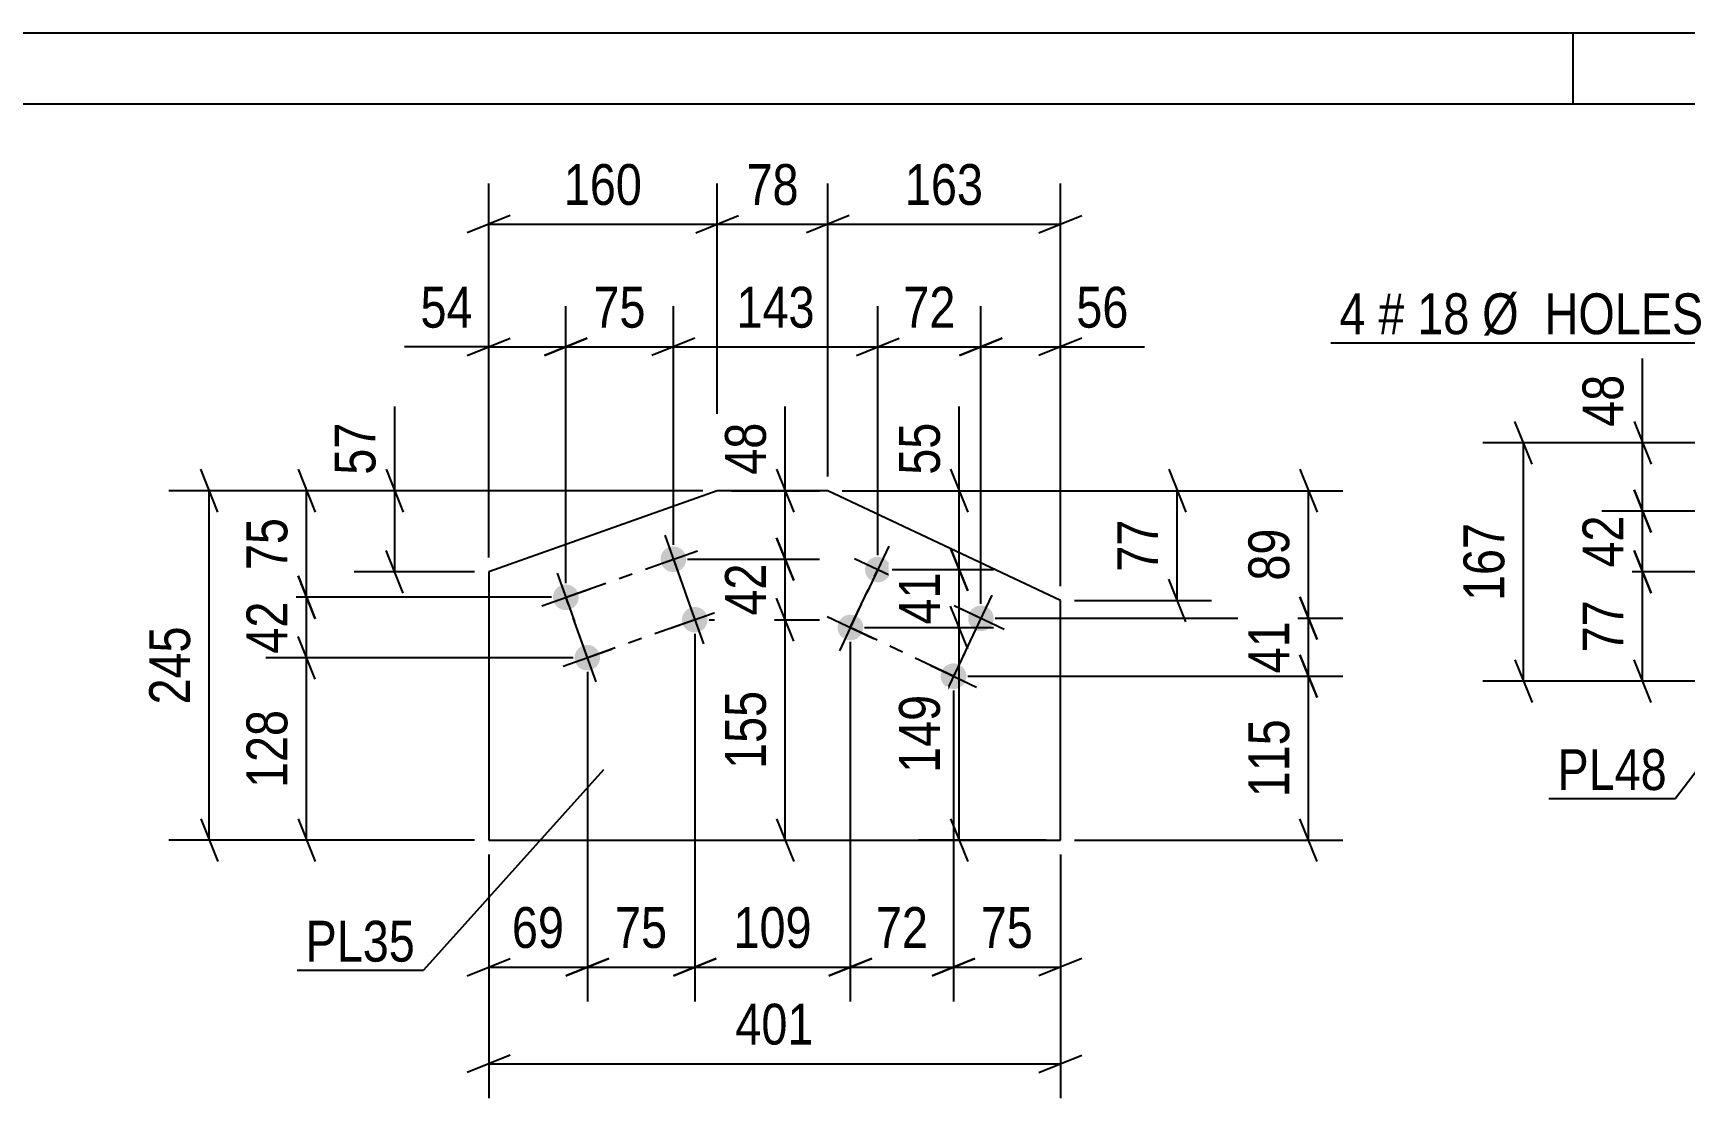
# Model space of a CAD drawing. Header units: millimetres. Extents: x 0 to 420, y 0 to 297.
# Drawn here: x 102 to 217.8, y 222.3 to 297 of the extents above; entities that cross this region are included whole.
import ezdxf

# ---------------------------------------------------------------- set-up
doc = ezdxf.new("R2010")
doc.units = ezdxf.units.MM
doc.linetypes.add('DXK_LINE_DOT3', pattern=[5.9187, 2.979, -0.9799, 0.9799, -0.9799])
doc.styles.add('Arial Narrow', font='ARIALN.TTF', dxfattribs={"height": 0.2})

# ---------------------------------------------------------------- blocks, each defined once
blk = doc.blocks.new('Unknown-283123493-1133')
at = {"color": 5, "linetype": 'Continuous'}
for p, q in [((420, 297), (0, 297)), ((210, 292), (210, 297)), ((415, 292), (5, 292))]:
    blk.add_line(p, q, dxfattribs=at)
blk = doc.blocks.new('Part-283123493-8938 - 8932')
at = {"color": 2, "linetype": 'Continuous'}
for p, q in [((149.97, 264.89), (133.95, 259.2)), ((157.74, 264.89), (149.97, 264.89)), ((174.04, 257.18), (157.74, 264.89)), ((133.95, 259.2), (133.95, 240.37)), ((174.04, 240.37), (174.04, 257.18)), ((133.95, 240.37), (174.04, 240.37))]:
    blk.add_line(p, q, dxfattribs=at)
blk = doc.blocks.new('Bolt-283123493-8971 - 8932')
at = {"linetype": 'Continuous'}
for points in [[(147.75, 260.38, -1), (146.05, 259.78, -1)], [(140.21, 257.71, -1), (138.51, 257.11, -1)], [(149.25, 256.14, -1), (147.56, 255.54, -1)], [(141.71, 253.47, -1), (140.02, 252.87, -1)]]:
    blk.add_hatch(color=1, dxfattribs=at).paths.add_polyline_path(points)
at = {"color": 1, "linetype": 'Continuous'}
for p, q in [((145.21, 259.48), (148.6, 260.68)), ((146.3, 261.78), (147.5, 258.39)), ((138.76, 259.11), (139.96, 255.71)), ((137.67, 256.81), (141.06, 258.01)), ((147.8, 257.54), (149.01, 254.15)), ((146.71, 255.24), (150.1, 256.44)), ((140.26, 254.86), (141.47, 251.47)), ((139.17, 252.57), (142.56, 253.77))]:
    blk.add_line(p, q, dxfattribs=at)
blk = doc.blocks.new('Bolt-283123493-8976 - 8932')
at = {"linetype": 'Continuous'}
for points in [[(162.05, 258.97, -1), (160.43, 259.74, -1)], [(160.13, 254.91, -1), (158.5, 255.68, -1)], [(169.28, 255.55, -1), (167.66, 256.32, -1)], [(167.36, 251.49, -1), (165.73, 252.26, -1)]]:
    blk.add_hatch(color=1, dxfattribs=at).paths.add_polyline_path(points)
at = {"color": 1, "linetype": 'Continuous'}
for p, q in [((162.01, 260.99), (160.47, 257.73)), ((159.61, 260.13), (162.87, 258.59)), ((169.24, 257.57), (167.7, 254.31)), ((157.69, 256.06), (160.94, 254.52)), ((160.08, 256.92), (158.55, 253.66)), ((166.84, 256.71), (170.1, 255.17)), ((164.92, 252.64), (168.17, 251.1)), ((167.32, 253.5), (165.78, 250.24))]:
    blk.add_line(p, q, dxfattribs=at)
blk = doc.blocks.new('Line-283123493-9230 - 8932')
at = {"color": 1, "linetype": 'DXK_LINE_DOT3'}
blk.add_line((139.36, 257.41), (146.9, 260.08), dxfattribs=at)
blk = doc.blocks.new('Line-283123493-9237 - 8932')
at = {"color": 1, "linetype": 'DXK_LINE_DOT3'}
blk.add_line((146.9, 260.08), (148.41, 255.84), dxfattribs=at)
blk = doc.blocks.new('Line-283123493-9244 - 8932')
at = {"color": 1, "linetype": 'DXK_LINE_DOT3'}
blk.add_line((148.41, 255.84), (140.87, 253.17), dxfattribs=at)
blk = doc.blocks.new('Line-283123493-9251 - 8932')
at = {"color": 1, "linetype": 'DXK_LINE_DOT3'}
blk.add_line((140.87, 253.17), (139.36, 257.41), dxfattribs=at)
blk = doc.blocks.new('Line-283123493-9258 - 8932')
at = {"color": 1, "linetype": 'DXK_LINE_DOT3'}
blk.add_line((161.24, 259.36), (168.47, 255.94), dxfattribs=at)
blk = doc.blocks.new('Line-283123493-9265 - 8932')
at = {"color": 1, "linetype": 'DXK_LINE_DOT3'}
blk.add_line((168.47, 255.94), (166.55, 251.87), dxfattribs=at)
blk = doc.blocks.new('Line-283123493-9272 - 8932')
at = {"color": 1, "linetype": 'DXK_LINE_DOT3'}
blk.add_line((166.55, 251.87), (159.31, 255.29), dxfattribs=at)
blk = doc.blocks.new('Line-283123493-9279 - 8932')
at = {"color": 1, "linetype": 'DXK_LINE_DOT3'}
blk.add_line((159.31, 255.29), (161.24, 259.36), dxfattribs=at)
blk = doc.blocks.new('StraightDimension-283123493-9095 - 8932')
at = {"color": 7, "linetype": 'Continuous'}
for p, q in [((161.24, 260.36), (161.24, 277.83)), ((168.47, 256.94), (168.47, 277.83)), ((159.74, 274.38), (162.74, 275.58)), ((161.24, 274.98), (168.47, 274.98)), ((169.97, 275.58), (166.97, 274.38))]:
    blk.add_line(p, q, dxfattribs=at)
at = {"color": 0}
blk.add_wipeout([(167.28, 275.73), (167.28, 279.93), (162.43, 279.93), (162.43, 275.73)], dxfattribs=at)
at = {"color": 3, "style": 'Arial Narrow'}
blk.add_text('72', height=2.863, dxfattribs=at).set_placement((163.03, 276.33))
blk = doc.blocks.new('StraightDimension-283123493-9105 - 8932')
at = {"color": 7, "linetype": 'Continuous'}
for p, q in [((146.9, 261.08), (146.9, 277.83)), ((161.24, 260.36), (161.24, 277.83)), ((148.4, 275.58), (145.4, 274.38)), ((146.9, 274.98), (161.24, 274.98)), ((159.74, 274.38), (162.74, 275.58))]:
    blk.add_line(p, q, dxfattribs=at)
at = {"color": 0}
blk.add_wipeout([(157.41, 275.73), (157.41, 279.93), (150.73, 279.93), (150.73, 275.73)], dxfattribs=at)
at = {"color": 3, "style": 'Arial Narrow'}
blk.add_text('143', height=2.863, dxfattribs=at).set_placement((151.33, 276.33))
blk = doc.blocks.new('StraightDimension-283123493-8978 - 8932')
at = {"color": 7, "linetype": 'Continuous'}
for p, q in [((181.64, 266.39), (182.84, 263.39)), ((158.74, 264.89), (184.64, 264.89)), ((182.24, 257.18), (182.24, 264.89)), ((182.84, 255.68), (181.64, 258.68)), ((175.04, 257.18), (184.64, 257.18))]:
    blk.add_line(p, q, dxfattribs=at)
at = {"color": 0}
blk.add_wipeout([(181.49, 263.46), (177.29, 263.46), (177.29, 258.6), (181.49, 258.6)], dxfattribs=at)
at = {"color": 3, "style": 'Arial Narrow'}
blk.add_text('77', height=2.863, rotation=90.0002, dxfattribs=at).set_placement((180.89, 259.2))
blk = doc.blocks.new('StraightDimension-283123493-9125 - 8932')
at = {"color": 7, "linetype": 'Continuous'}
for p, q in [((133.95, 260.2), (133.95, 277.83)), ((139.36, 258.41), (139.36, 277.83)), ((133.95, 274.98), (128.04, 274.98)), ((133.95, 274.98), (128.04, 274.98)), ((132.45, 274.38), (135.45, 275.58)), ((133.95, 274.98), (139.36, 274.98)), ((140.86, 275.58), (137.86, 274.38))]:
    blk.add_line(p, q, dxfattribs=at)
at = {"color": 0}
blk.add_wipeout([(133.43, 275.73), (133.43, 279.93), (128.57, 279.93), (128.57, 275.73)], dxfattribs=at)
at = {"color": 3, "style": 'Arial Narrow'}
blk.add_text('54', height=2.863, dxfattribs=at).set_placement((129.17, 276.33))
blk = doc.blocks.new('StraightDimension-283123493-9115 - 8932')
at = {"color": 7, "linetype": 'Continuous'}
for p, q in [((139.36, 258.41), (139.36, 277.83)), ((146.9, 261.08), (146.9, 277.83)), ((137.86, 274.38), (140.86, 275.58)), ((139.36, 274.98), (146.9, 274.98)), ((148.4, 275.58), (145.4, 274.38))]:
    blk.add_line(p, q, dxfattribs=at)
at = {"color": 0}
blk.add_wipeout([(145.56, 275.73), (145.56, 279.93), (140.7, 279.93), (140.7, 275.73)], dxfattribs=at)
at = {"color": 3, "style": 'Arial Narrow'}
blk.add_text('75', height=2.863, dxfattribs=at).set_placement((141.3, 276.33))
blk = doc.blocks.new('StraightDimension-283123493-8987 - 8932')
at = {"color": 7, "linetype": 'Continuous'}
for p, q in [((127.36, 264.89), (127.36, 270.79)), ((127.36, 264.89), (127.36, 270.79)), ((126.76, 266.39), (127.96, 263.39)), ((148.97, 264.89), (124.51, 264.89)), ((127.36, 259.2), (127.36, 264.89)), ((127.96, 257.7), (126.76, 260.7)), ((132.95, 259.2), (124.51, 259.2))]:
    blk.add_line(p, q, dxfattribs=at)
at = {"color": 0}
blk.add_wipeout([(126.61, 270.27), (122.41, 270.27), (122.41, 265.41), (126.61, 265.41)], dxfattribs=at)
at = {"color": 3, "style": 'Arial Narrow'}
blk.add_text('57', height=2.863, rotation=90.0002, dxfattribs=at).set_placement((126.01, 266.01))
blk = doc.blocks.new('StraightDimension-283123493-8996 - 8932')
at = {"color": 7, "linetype": 'Continuous'}
for p, q in [((114.96, 263.39), (113.76, 266.39)), ((148.97, 264.89), (111.51, 264.89)), ((114.36, 240.37), (114.36, 264.89)), ((113.76, 241.87), (114.96, 238.87)), ((132.95, 240.37), (111.51, 240.37))]:
    blk.add_line(p, q, dxfattribs=at)
at = {"color": 0}
blk.add_wipeout([(113.61, 255.97), (109.41, 255.97), (109.41, 249.29), (113.61, 249.29)], dxfattribs=at)
at = {"color": 3, "style": 'Arial Narrow'}
blk.add_text('245', height=2.863, rotation=90.0002, dxfattribs=at).set_placement((113.01, 249.89))
blk = doc.blocks.new('StraightDimension-283123493-9003 - 8932')
at = {"color": 7, "linetype": 'Continuous'}
for p, q in [((133.95, 239.37), (133.95, 222.28)), ((174.04, 239.37), (174.04, 222.28)), ((135.45, 225.28), (132.45, 224.08)), ((172.54, 224.08), (175.54, 225.28)), ((133.95, 224.68), (174.04, 224.68))]:
    blk.add_line(p, q, dxfattribs=at)
at = {"color": 0}
blk.add_wipeout([(157.34, 225.43), (157.34, 229.63), (150.65, 229.63), (150.65, 225.43)], dxfattribs=at)
at = {"color": 3, "style": 'Arial Narrow'}
blk.add_text('401', height=2.863, dxfattribs=at).set_placement((151.25, 226.03))
blk = doc.blocks.new('StraightDimension-283123493-9136 - 8932')
at = {"color": 7, "linetype": 'Continuous'}
for p, q in [((166.55, 250.87), (166.55, 229.06)), ((174.04, 239.37), (174.04, 229.06)), ((165.05, 230.86), (168.05, 232.06)), ((175.54, 232.06), (172.54, 230.86)), ((166.55, 231.46), (174.04, 231.46))]:
    blk.add_line(p, q, dxfattribs=at)
at = {"color": 0}
blk.add_wipeout([(172.72, 232.21), (172.72, 236.41), (167.86, 236.41), (167.86, 232.21)], dxfattribs=at)
at = {"color": 3, "style": 'Arial Narrow'}
blk.add_text('75', height=2.863, dxfattribs=at).set_placement((168.46, 232.81))
blk = doc.blocks.new('StraightDimension-283123493-9008 - 8932')
at = {"color": 7, "linetype": 'Continuous'}
for p, q in [((157.74, 265.89), (157.74, 286.44)), ((174.04, 258.18), (174.04, 286.44)), ((159.24, 284.19), (156.24, 282.99)), ((172.54, 282.99), (175.54, 284.19)), ((157.74, 283.59), (174.04, 283.59))]:
    blk.add_line(p, q, dxfattribs=at)
at = {"color": 0}
blk.add_wipeout([(169.23, 284.34), (169.23, 288.54), (162.54, 288.54), (162.54, 284.34)], dxfattribs=at)
at = {"color": 3, "style": 'Arial Narrow'}
blk.add_text('163', height=2.863, dxfattribs=at).set_placement((163.14, 284.94))
blk = doc.blocks.new('StraightDimension-283123493-9210 - 8932')
at = {"color": 7, "linetype": 'Continuous'}
for p, q in [((166.34, 260.86), (167.54, 257.86)), ((162.24, 259.36), (169.34, 259.36)), ((166.94, 255.29), (166.94, 259.36)), ((167.54, 253.79), (166.34, 256.79)), ((160.31, 255.29), (169.34, 255.29))]:
    blk.add_line(p, q, dxfattribs=at)
at = {"color": 0}
blk.add_wipeout([(166.19, 259.75), (161.99, 259.75), (161.99, 254.9), (166.19, 254.9)], dxfattribs=at)
at = {"color": 3, "style": 'Arial Narrow'}
blk.add_text('41', height=2.863, rotation=90.0002, dxfattribs=at).set_placement((165.59, 255.5))
blk = doc.blocks.new('StraightDimension-283123493-9018 - 8932')
at = {"color": 7, "linetype": 'Continuous'}
for p, q in [((149.97, 265.89), (149.97, 286.44)), ((157.74, 265.89), (157.74, 286.44)), ((148.47, 282.99), (151.47, 284.19)), ((159.24, 284.19), (156.24, 282.99)), ((149.97, 283.59), (157.74, 283.59))]:
    blk.add_line(p, q, dxfattribs=at)
at = {"color": 0}
blk.add_wipeout([(156.28, 284.34), (156.28, 288.54), (151.43, 288.54), (151.43, 284.34)], dxfattribs=at)
at = {"color": 3, "style": 'Arial Narrow'}
blk.add_text('78', height=2.863, dxfattribs=at).set_placement((152.03, 284.94))
blk = doc.blocks.new('StraightDimension-283123493-9028 - 8932')
at = {"color": 7, "linetype": 'Continuous'}
for p, q in [((133.95, 260.2), (133.95, 286.44)), ((149.97, 265.89), (149.97, 286.44)), ((135.45, 284.19), (132.45, 282.99)), ((148.47, 282.99), (151.47, 284.19)), ((133.95, 283.59), (149.97, 283.59))]:
    blk.add_line(p, q, dxfattribs=at)
at = {"color": 0}
blk.add_wipeout([(145.3, 284.34), (145.3, 288.54), (138.62, 288.54), (138.62, 284.34)], dxfattribs=at)
at = {"color": 3, "style": 'Arial Narrow'}
blk.add_text('160', height=2.863, dxfattribs=at).set_placement((139.22, 284.94))
blk = doc.blocks.new('StraightDimension-283123493-9039 - 8932')
at = {"color": 7, "linetype": 'Continuous'}
for p, q in [((120.58, 266.39), (121.78, 263.39)), ((148.97, 264.89), (118.33, 264.89)), ((121.18, 257.41), (121.18, 264.89)), ((121.78, 255.91), (120.58, 258.91)), ((138.36, 257.41), (118.33, 257.41))]:
    blk.add_line(p, q, dxfattribs=at)
at = {"color": 0}
blk.add_wipeout([(120.43, 263.58), (116.23, 263.58), (116.23, 258.72), (120.43, 258.72)], dxfattribs=at)
at = {"color": 3, "style": 'Arial Narrow'}
blk.add_text('75', height=2.863, rotation=90.0002, dxfattribs=at).set_placement((119.83, 259.32))
blk = doc.blocks.new('StraightDimension-283123493-9047 - 8932')
at = {"color": 7, "linetype": 'Continuous'}
for p, q in [((120.58, 258.91), (121.78, 255.91)), ((138.36, 257.41), (118.33, 257.41)), ((121.18, 253.17), (121.18, 257.41)), ((121.78, 251.67), (120.58, 254.67)), ((139.87, 253.17), (118.33, 253.17))]:
    blk.add_line(p, q, dxfattribs=at)
at = {"color": 0}
blk.add_wipeout([(120.43, 257.72), (116.23, 257.72), (116.23, 252.86), (120.43, 252.86)], dxfattribs=at)
at = {"color": 3, "style": 'Arial Narrow'}
blk.add_text('42', height=2.863, rotation=90.0002, dxfattribs=at).set_placement((119.83, 253.46))
blk = doc.blocks.new('StraightDimension-283123493-9055 - 8932')
at = {"color": 7, "linetype": 'Continuous'}
for p, q in [((121.78, 251.67), (120.58, 254.67)), ((139.87, 253.17), (118.33, 253.17)), ((121.18, 240.37), (121.18, 253.17)), ((120.58, 241.87), (121.78, 238.87)), ((132.95, 240.37), (118.33, 240.37))]:
    blk.add_line(p, q, dxfattribs=at)
at = {"color": 0}
blk.add_wipeout([(120.43, 250.11), (116.23, 250.11), (116.23, 243.43), (120.43, 243.43)], dxfattribs=at)
at = {"color": 3, "style": 'Arial Narrow'}
blk.add_text('128', height=2.863, rotation=90.0002, dxfattribs=at).set_placement((119.83, 244.03))
blk = doc.blocks.new('StraightDimension-283123493-9062 - 8932')
at = {"color": 7, "linetype": 'Continuous'}
for p, q in [((190.84, 266.39), (192.04, 263.39)), ((158.74, 264.89), (193.84, 264.89)), ((191.44, 255.94), (191.44, 264.89)), ((192.04, 254.44), (190.84, 257.44)), ((169.47, 255.94), (193.84, 255.94))]:
    blk.add_line(p, q, dxfattribs=at)
at = {"color": 0}
blk.add_wipeout([(190.69, 262.84), (186.49, 262.84), (186.49, 257.98), (190.69, 257.98)], dxfattribs=at)
at = {"color": 3, "style": 'Arial Narrow'}
blk.add_text('89', height=2.863, rotation=90.0002, dxfattribs=at).set_placement((190.09, 258.58))
blk = doc.blocks.new('StraightDimension-283123493-9070 - 8932')
at = {"color": 7, "linetype": 'Continuous'}
for p, q in [((190.84, 257.44), (192.04, 254.44)), ((169.47, 255.94), (193.84, 255.94)), ((191.44, 251.87), (191.44, 255.94)), ((192.04, 250.37), (190.84, 253.37)), ((167.55, 251.87), (193.84, 251.87))]:
    blk.add_line(p, q, dxfattribs=at)
at = {"color": 0}
blk.add_wipeout([(190.69, 256.33), (186.49, 256.33), (186.49, 251.48), (190.69, 251.48)], dxfattribs=at)
at = {"color": 3, "style": 'Arial Narrow'}
blk.add_text('41', height=2.863, rotation=90.0002, dxfattribs=at).set_placement((190.09, 252.08))
blk = doc.blocks.new('StraightDimension-283123493-9142 - 8932')
at = {"color": 7, "linetype": 'Continuous'}
for p, q in [((159.31, 254.29), (159.31, 229.06)), ((166.55, 250.87), (166.55, 229.06)), ((157.81, 230.86), (160.81, 232.06)), ((168.05, 232.06), (165.05, 230.86)), ((159.31, 231.46), (166.55, 231.46))]:
    blk.add_line(p, q, dxfattribs=at)
at = {"color": 0}
blk.add_wipeout([(165.36, 232.21), (165.36, 236.41), (160.5, 236.41), (160.5, 232.21)], dxfattribs=at)
at = {"color": 3, "style": 'Arial Narrow'}
blk.add_text('72', height=2.863, dxfattribs=at).set_placement((161.1, 232.81))
blk = doc.blocks.new('StraightDimension-283123493-9078 - 8932')
at = {"color": 7, "linetype": 'Continuous'}
for p, q in [((190.84, 253.37), (192.04, 250.37)), ((167.55, 251.87), (193.84, 251.87)), ((191.44, 240.37), (191.44, 251.87)), ((192.04, 238.87), (190.84, 241.87)), ((175.04, 240.37), (193.84, 240.37))]:
    blk.add_line(p, q, dxfattribs=at)
at = {"color": 0}
blk.add_wipeout([(190.69, 249.46), (186.49, 249.46), (186.49, 242.78), (190.69, 242.78)], dxfattribs=at)
at = {"color": 3, "style": 'Arial Narrow'}
blk.add_text('115', height=2.863, rotation=90.0002, dxfattribs=at).set_placement((190.09, 243.38))
blk = doc.blocks.new('StraightDimension-283123493-9085 - 8932')
at = {"color": 7, "linetype": 'Continuous'}
for p, q in [((168.47, 256.94), (168.47, 277.83)), ((174.04, 258.18), (174.04, 277.83)), ((166.97, 274.38), (169.97, 275.58)), ((168.47, 274.98), (174.04, 274.98)), ((175.54, 275.58), (172.54, 274.38)), ((174.04, 274.98), (179.94, 274.98)), ((174.04, 274.98), (179.94, 274.98))]:
    blk.add_line(p, q, dxfattribs=at)
at = {"color": 0}
blk.add_wipeout([(179.42, 275.73), (179.42, 279.93), (174.56, 279.93), (174.56, 275.73)], dxfattribs=at)
at = {"color": 3, "style": 'Arial Narrow'}
blk.add_text('56', height=2.863, dxfattribs=at).set_placement((175.16, 276.33))
blk = doc.blocks.new('StraightDimension-283123493-9150 - 8932')
at = {"color": 7, "linetype": 'Continuous'}
for p, q in [((148.41, 254.84), (148.41, 229.06)), ((159.31, 254.29), (159.31, 229.06)), ((146.91, 230.86), (149.91, 232.06)), ((160.81, 232.06), (157.81, 230.86)), ((148.41, 231.46), (159.31, 231.46))]:
    blk.add_line(p, q, dxfattribs=at)
at = {"color": 0}
blk.add_wipeout([(157.2, 232.21), (157.2, 236.41), (150.52, 236.41), (150.52, 232.21)], dxfattribs=at)
at = {"color": 3, "style": 'Arial Narrow'}
blk.add_text('109', height=2.863, dxfattribs=at).set_placement((151.12, 232.81))
blk = doc.blocks.new('StraightDimension-283123493-9158 - 8932')
at = {"color": 7, "linetype": 'Continuous'}
for p, q in [((148.41, 254.84), (148.41, 229.06)), ((140.87, 252.17), (140.87, 229.06)), ((139.37, 230.86), (142.37, 232.06)), ((149.91, 232.06), (146.91, 230.86)), ((140.87, 231.46), (148.41, 231.46))]:
    blk.add_line(p, q, dxfattribs=at)
at = {"color": 0}
blk.add_wipeout([(147.06, 232.21), (147.06, 236.41), (142.21, 236.41), (142.21, 232.21)], dxfattribs=at)
at = {"color": 3, "style": 'Arial Narrow'}
blk.add_text('75', height=2.863, dxfattribs=at).set_placement((142.81, 232.81))
blk = doc.blocks.new('StraightDimension-283123493-9166 - 8932')
at = {"color": 7, "linetype": 'Continuous'}
for p, q in [((140.87, 252.17), (140.87, 229.06)), ((133.95, 239.37), (133.95, 229.06)), ((132.45, 230.86), (135.45, 232.06)), ((142.37, 232.06), (139.37, 230.86)), ((133.95, 231.46), (140.87, 231.46))]:
    blk.add_line(p, q, dxfattribs=at)
at = {"color": 0}
blk.add_wipeout([(139.84, 232.21), (139.84, 236.41), (134.98, 236.41), (134.98, 232.21)], dxfattribs=at)
at = {"color": 3, "style": 'Arial Narrow'}
blk.add_text('69', height=2.863, dxfattribs=at).set_placement((135.58, 232.81))
blk = doc.blocks.new('StraightDimension-283123493-9173 - 8932')
at = {"color": 7, "linetype": 'Continuous'}
for p, q in [((155.34, 254.34), (154.14, 257.34)), ((149.41, 255.84), (157.14, 255.84)), ((154.74, 240.37), (154.74, 255.84)), ((154.14, 241.87), (155.34, 238.87)), ((134.95, 240.37), (157.14, 240.37))]:
    blk.add_line(p, q, dxfattribs=at)
at = {"color": 0}
blk.add_wipeout([(153.99, 251.45), (149.79, 251.45), (149.79, 244.77), (153.99, 244.77)], dxfattribs=at)
at = {"color": 3, "style": 'Arial Narrow'}
blk.add_text('155', height=2.863, rotation=90.0002, dxfattribs=at).set_placement((153.39, 245.37))
blk = doc.blocks.new('StraightDimension-283123493-9181 - 8932')
at = {"color": 7, "linetype": 'Continuous'}
for p, q in [((154.14, 261.58), (155.34, 258.58)), ((147.9, 260.08), (157.14, 260.08)), ((154.74, 255.84), (154.74, 260.08)), ((155.34, 254.34), (154.14, 257.34)), ((149.41, 255.84), (157.14, 255.84))]:
    blk.add_line(p, q, dxfattribs=at)
at = {"color": 0}
blk.add_wipeout([(153.99, 260.39), (149.79, 260.39), (149.79, 255.53), (153.99, 255.53)], dxfattribs=at)
at = {"color": 3, "style": 'Arial Narrow'}
blk.add_text('42', height=2.863, rotation=90.0002, dxfattribs=at).set_placement((153.39, 256.13))
blk = doc.blocks.new('StraightDimension-283123493-9191 - 8932')
at = {"color": 7, "linetype": 'Continuous'}
for p, q in [((154.74, 264.89), (154.74, 270.79)), ((154.74, 264.89), (154.74, 270.79)), ((154.14, 266.39), (155.34, 263.39)), ((150.97, 264.89), (157.14, 264.89)), ((154.74, 260.08), (154.74, 264.89)), ((155.34, 258.58), (154.14, 261.58)), ((147.9, 260.08), (157.14, 260.08))]:
    blk.add_line(p, q, dxfattribs=at)
at = {"color": 0}
blk.add_wipeout([(153.99, 270.27), (149.79, 270.27), (149.79, 265.41), (153.99, 265.41)], dxfattribs=at)
at = {"color": 3, "style": 'Arial Narrow'}
blk.add_text('48', height=2.863, rotation=90.0002, dxfattribs=at).set_placement((153.39, 266.01))
blk = doc.blocks.new('StraightDimension-283123493-9202 - 8932')
at = {"color": 7, "linetype": 'Continuous'}
for p, q in [((167.54, 253.79), (166.34, 256.79)), ((160.31, 255.29), (169.34, 255.29)), ((166.94, 240.37), (166.94, 255.29)), ((166.34, 241.87), (167.54, 238.87)), ((173.04, 240.37), (164.09, 240.37))]:
    blk.add_line(p, q, dxfattribs=at)
at = {"color": 0}
blk.add_wipeout([(166.19, 251.17), (161.99, 251.17), (161.99, 244.49), (166.19, 244.49)], dxfattribs=at)
at = {"color": 3, "style": 'Arial Narrow'}
blk.add_text('149', height=2.863, rotation=90.0002, dxfattribs=at).set_placement((165.59, 245.09))
blk = doc.blocks.new('StraightDimension-283123493-9220 - 8932')
at = {"color": 7, "linetype": 'Continuous'}
for p, q in [((166.94, 264.89), (166.94, 270.79)), ((166.94, 264.89), (166.94, 270.79)), ((166.34, 266.39), (167.54, 263.39)), ((158.74, 264.89), (169.34, 264.89)), ((166.94, 259.36), (166.94, 264.89)), ((167.54, 257.86), (166.34, 260.86)), ((162.24, 259.36), (169.34, 259.36))]:
    blk.add_line(p, q, dxfattribs=at)
at = {"color": 0}
blk.add_wipeout([(166.19, 270.27), (161.99, 270.27), (161.99, 265.41), (166.19, 265.41)], dxfattribs=at)
at = {"color": 3, "style": 'Arial Narrow'}
blk.add_text('55', height=2.863, rotation=90.0002, dxfattribs=at).set_placement((165.59, 266.01))
blk = doc.blocks.new('StraightDimension-283123493-9934 - 9850')
at = {"color": 7, "linetype": 'Continuous'}
for p, q in [((214.27, 260.7), (215.47, 257.7)), ((229.86, 259.2), (212.02, 259.2)), ((214.87, 251.53), (214.87, 259.2)), ((215.47, 250.03), (214.27, 253.03)), ((222.36, 251.53), (212.02, 251.53))]:
    blk.add_line(p, q, dxfattribs=at)
at = {"color": 0}
blk.add_wipeout([(214.12, 257.8), (209.92, 257.8), (209.92, 252.94), (214.12, 252.94)], dxfattribs=at)
at = {"color": 3, "style": 'Arial Narrow'}
blk.add_text('77', height=2.863, rotation=90.0002, dxfattribs=at).set_placement((213.52, 253.54))
blk = doc.blocks.new('StraightDimension-283123493-9922 - 9850')
at = {"color": 7, "linetype": 'Continuous'}
for p, q in [((207.12, 266.75), (205.92, 269.75)), ((228.29, 268.25), (203.67, 268.25)), ((206.52, 251.53), (206.52, 268.25)), ((205.92, 253.03), (207.12, 250.03)), ((222.36, 251.53), (203.67, 251.53))]:
    blk.add_line(p, q, dxfattribs=at)
at = {"color": 0}
blk.add_wipeout([(205.77, 263.23), (201.57, 263.23), (201.57, 256.55), (205.77, 256.55)], dxfattribs=at)
at = {"color": 3, "style": 'Arial Narrow'}
blk.add_text('167', height=2.863, rotation=90.0002, dxfattribs=at).set_placement((205.17, 257.15))
blk = doc.blocks.new('StraightDimension-283123493-9940 - 9850')
at = {"color": 7, "linetype": 'Continuous'}
for p, q in [((214.27, 264.95), (215.47, 261.95)), ((231.36, 263.45), (212.02, 263.45)), ((214.87, 259.2), (214.87, 263.45)), ((215.47, 257.7), (214.27, 260.7)), ((229.86, 259.2), (212.02, 259.2))]:
    blk.add_line(p, q, dxfattribs=at)
at = {"color": 0}
blk.add_wipeout([(214.12, 263.75), (209.92, 263.75), (209.92, 258.9), (214.12, 258.9)], dxfattribs=at)
at = {"color": 3, "style": 'Arial Narrow'}
blk.add_text('42', height=2.863, rotation=90.0002, dxfattribs=at).set_placement((213.52, 259.5))
blk = doc.blocks.new('StraightDimension-283123493-9948 - 9850')
at = {"color": 7, "linetype": 'Continuous'}
for p, q in [((214.87, 268.25), (214.87, 274.16)), ((214.87, 268.25), (214.87, 274.16)), ((214.27, 269.75), (215.47, 266.75)), ((228.29, 268.25), (212.02, 268.25)), ((214.87, 263.45), (214.87, 268.25)), ((215.47, 261.95), (214.27, 264.95)), ((231.36, 263.45), (212.02, 263.45))]:
    blk.add_line(p, q, dxfattribs=at)
at = {"color": 0}
blk.add_wipeout([(214.12, 273.63), (209.92, 273.63), (209.92, 268.77), (214.12, 268.77)], dxfattribs=at)
at = {"color": 3, "style": 'Arial Narrow'}
blk.add_text('48', height=2.863, rotation=90.0002, dxfattribs=at).set_placement((213.52, 269.37))
blk = doc.blocks.new('Mark-283123493-8934 - 8932')
at = {"color": 30, "linetype": 'Continuous'}
for p in [(142, 245.31), (120.51, 231.25)]:
    blk.add_line(p, (129.39, 231.25), dxfattribs=at)
at = {"color": 0}
blk.add_wipeout([(128.79, 231.85), (128.79, 234.85), (121.11, 234.85), (121.11, 231.85)], dxfattribs=at)
blk.add_wipeout([(128.79, 231.85), (128.79, 234.85), (121.11, 234.85), (121.11, 231.85)], dxfattribs=at)
at = {"color": 3, "style": 'Arial Narrow'}
blk.add_text('PL35', height=2.863, dxfattribs=at).set_placement((121.11, 231.85))
blk = doc.blocks.new('Mark-283123493-9852 - 9850')
at = {"color": 7, "linetype": 'Continuous'}
for p in [(193.01, 275.27), (232.74, 263.22)]:
    blk.add_line(p, (219.75, 275.27), dxfattribs=at)
at = {"color": 0}
for points in [[(195.44, 275.87), (195.44, 278.87), (193.61, 278.87), (193.61, 275.87)], [(198.17, 275.87), (198.17, 278.87), (196.34, 278.87), (196.34, 275.87)], [(202.72, 275.87), (202.72, 278.87), (199.07, 278.87), (199.07, 275.87)], [(219.15, 275.87), (219.15, 278.87), (203.62, 278.87), (203.62, 275.87)]]:
    blk.add_wipeout(points, dxfattribs=at)
for points in [[(195.44, 275.87), (195.44, 278.87), (193.61, 278.87), (193.61, 275.87)], [(198.17, 275.87), (198.17, 278.87), (196.34, 278.87), (196.34, 275.87)], [(202.72, 275.87), (202.72, 278.87), (199.07, 278.87), (199.07, 275.87)], [(219.15, 275.87), (219.15, 278.87), (203.62, 278.87), (203.62, 275.87)]]:
    blk.add_wipeout(points, dxfattribs=at)
at = {"color": 3, "style": 'Arial Narrow'}
for s, height, p in [('4', 2.86, (193.61, 275.87)), ('#', 2.86, (196.34, 275.87)), ('18', 2.863, (199.07, 275.87)), ('Ø  HOLES', 2.863, (203.62, 275.87))]:
    blk.add_text(s, height=height, dxfattribs=at).set_placement(p)
blk = doc.blocks.new('Mark-283123493-9857 - 9850')
at = {"color": 30, "linetype": 'Continuous'}
for p in [(227.22, 256.44), (208.3, 243.29)]:
    blk.add_line(p, (217.17, 243.29), dxfattribs=at)
at = {"color": 0}
blk.add_wipeout([(216.57, 243.89), (216.57, 246.89), (208.9, 246.89), (208.9, 243.89)], dxfattribs=at)
blk.add_wipeout([(216.57, 243.89), (216.57, 246.89), (208.9, 246.89), (208.9, 243.89)], dxfattribs=at)
at = {"color": 3, "style": 'Arial Narrow'}
blk.add_text('PL48', height=2.863, dxfattribs=at).set_placement((208.9, 243.89))

msp = doc.modelspace()

# ---------------------------------------------------------------- block references
for name in ['Unknown-283123493-1133', 'Part-283123493-8938 - 8932', 'Bolt-283123493-8971 - 8932', 'Bolt-283123493-8976 - 8932', 'Line-283123493-9230 - 8932', 'Line-283123493-9237 - 8932', 'Line-283123493-9279 - 8932', 'Line-283123493-9258 - 8932', 'Line-283123493-9251 - 8932', 'Line-283123493-9244 - 8932', 'Line-283123493-9272 - 8932', 'Line-283123493-9265 - 8932']:
    msp.add_blockref(name, (0, 0))

# ---------------------------------------------------------------- next in the draw order: block references
for name in ['StraightDimension-283123493-9125 - 8932', 'StraightDimension-283123493-9095 - 8932', 'StraightDimension-283123493-9934 - 9850']:
    msp.add_blockref(name, (0, 0))

# ---------------------------------------------------------------- next in the draw order: block references
for name in ['StraightDimension-283123493-9105 - 8932', 'StraightDimension-283123493-9922 - 9850']:
    msp.add_blockref(name, (0, 0))

# ---------------------------------------------------------------- next in the draw order: block references
for name in ['StraightDimension-283123493-9115 - 8932', 'StraightDimension-283123493-8978 - 8932', 'StraightDimension-283123493-9940 - 9850', 'Mark-283123493-9857 - 9850']:
    msp.add_blockref(name, (0, 0))

# ---------------------------------------------------------------- next in the draw order: block references
for name in ['StraightDimension-283123493-9008 - 8932', 'StraightDimension-283123493-9948 - 9850', 'StraightDimension-283123493-8987 - 8932']:
    msp.add_blockref(name, (0, 0))

# ---------------------------------------------------------------- next in the draw order: block references
for name in ['StraightDimension-283123493-8996 - 8932', 'StraightDimension-283123493-9210 - 8932']:
    msp.add_blockref(name, (0, 0))

# ---------------------------------------------------------------- next in the draw order: block references
for name in ['StraightDimension-283123493-9018 - 8932', 'StraightDimension-283123493-9003 - 8932']:
    msp.add_blockref(name, (0, 0))

# ---------------------------------------------------------------- next in the draw order: block references
for name in ['StraightDimension-283123493-9028 - 8932', 'StraightDimension-283123493-9062 - 8932', 'StraightDimension-283123493-9136 - 8932']:
    msp.add_blockref(name, (0, 0))

# ---------------------------------------------------------------- next in the draw order: block references
for name in ['Mark-283123493-9852 - 9850', 'StraightDimension-283123493-9039 - 8932', 'StraightDimension-283123493-9070 - 8932']:
    msp.add_blockref(name, (0, 0))

# ---------------------------------------------------------------- next in the draw order: block references
for name in ['StraightDimension-283123493-9085 - 8932', 'StraightDimension-283123493-9047 - 8932', 'StraightDimension-283123493-9142 - 8932']:
    msp.add_blockref(name, (0, 0))

# ---------------------------------------------------------------- next in the draw order: block references
for name in ['StraightDimension-283123493-9220 - 8932', 'StraightDimension-283123493-9055 - 8932', 'StraightDimension-283123493-9150 - 8932', 'StraightDimension-283123493-9078 - 8932']:
    msp.add_blockref(name, (0, 0))

# ---------------------------------------------------------------- next in the draw order: block references
for name in ['StraightDimension-283123493-9202 - 8932', 'StraightDimension-283123493-9158 - 8932']:
    msp.add_blockref(name, (0, 0))

# ---------------------------------------------------------------- next in the draw order: block references
msp.add_blockref('StraightDimension-283123493-9166 - 8932', (0, 0))

# ---------------------------------------------------------------- next in the draw order: block references
msp.add_blockref('StraightDimension-283123493-9173 - 8932', (0, 0))

# ---------------------------------------------------------------- next in the draw order: block references
for name in ['StraightDimension-283123493-9181 - 8932', 'Mark-283123493-8934 - 8932']:
    msp.add_blockref(name, (0, 0))

# ---------------------------------------------------------------- next in the draw order: block references
msp.add_blockref('StraightDimension-283123493-9191 - 8932', (0, 0))

doc.saveas('drawing.dxf')
